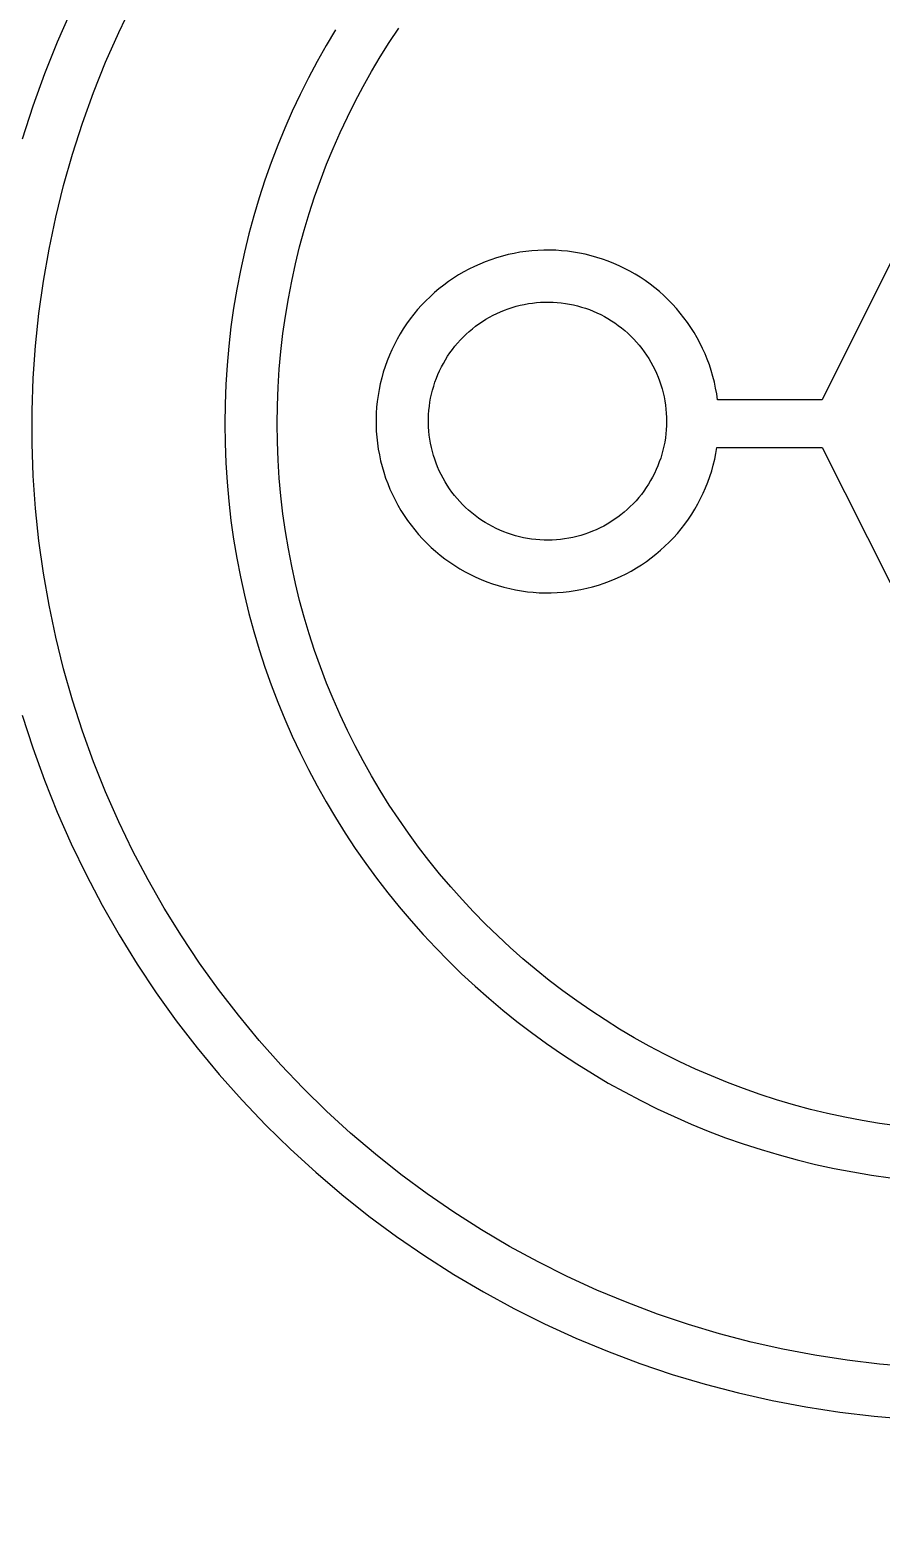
# Model space of a CAD drawing. Header units: inches. Extents: x -9 to 197, y 0 to 134.
# Drawn here: x 54.208 to 55.349, y 120.164 to 122.167 of the extents above; entities that cross this region are included whole.
import ezdxf

# ---------------------------------------------------------------- set-up
doc = ezdxf.new("R2010")
doc.units = ezdxf.units.IN
doc.layers.add('ZANO_R', color=7, linetype='Continuous', lineweight=0)
doc.layers.add('ZANO_W', color=1, linetype='Continuous', lineweight=0)
doc.styles.get("Standard").update_dxf_attribs({"font": 'arial.ttf'})
doc.dimstyles.new('amerykanie', dxfattribs={"dimtxt": 50, "dimasz": 50, "dimexe": 0.5, "dimexo": 0.5, "dimgap": 1, "dimtad": 1, "dimdec": 0, "dimzin": 0, "dimlunit": 5, "dimtxsty": 'Standard', "dimcen": 0.09, "dimclrd": 1, "dimclre": 1, "dimclrt": 1, "dimazin": 0, "dimtfac": 1, "dimtdec": 0, "dimtmove": 0, "dimatfit": 3, "dimfxl": 1, "dimtzin": 0, "dimarcsym": 1})

# ---------------------------------------------------------------- blocks, each defined once
blk = doc.blocks.new('*D398')
at = {"layer": 'ZANO_W', "color": 1, "lineweight": -2}
blk.add_arc((156.2448, 106.2917), 5.9376, 93.97094, 170.33898, dxfattribs=at)
at = {"layer": 'ZANO_W', "color": 1}
for points in [[(155.8311, 112.0484), (155.8361, 112.3817), (156.8335, 112.2001)], [(150.2253, 107.3022), (150.5574, 107.2741), (150.3072, 106.2917)]]:
    blk.add_solid(points, dxfattribs=at)
at = {"layer": 'ZANO_W', "color": 1, "insert": (151.3604, 111.687), "char_height": 1.625, "attachment_point": 5, "rotation": 42.155}
blk.add_mtext("95%%d41'", dxfattribs=at)

msp = doc.modelspace()

# ---------------------------------------------------------------- linework, layer by layer
at = {"layer": 'ZANO_R'}
for p, q in [((54.3271, 122.16367), (54.34611, 122.20305)), ((54.26308, 122.19312), (54.24447, 122.15088)), ((54.30947, 122.12366), (54.3271, 122.16367)), ((54.61785, 122.16729), (54.60526, 122.14608)), ((54.69015, 122.15041), (54.70278, 122.16954)), ((54.24447, 122.15088), (54.22732, 122.10802)), ((54.60526, 122.14608), (54.59317, 122.12456)), ((54.67796, 122.13097), (54.69015, 122.15041)), ((54.29323, 122.08305), (54.30947, 122.12366)), ((54.59317, 122.12456), (54.5816, 122.10271)), ((54.66623, 122.11122), (54.67796, 122.13097)), ((54.22732, 122.10802), (54.21167, 122.06459)), ((54.5816, 122.10271), (54.57054, 122.08056)), ((54.65498, 122.09117), (54.66623, 122.11122)), ((54.2784, 122.04191), (54.29323, 122.08305)), ((54.6442, 122.07083), (54.65498, 122.09117)), ((54.21167, 122.06459), (54.19753, 122.02065)), ((54.57054, 122.08056), (54.56001, 122.05811)), ((54.6339, 122.0502), (54.6442, 122.07083)), ((55.46891, 122.0681), (55.27098, 121.67055)), ((54.56001, 122.05811), (54.55001, 122.03537)), ((54.62409, 122.02929), (54.6339, 122.0502)), ((54.265, 122.00029), (54.2784, 122.04191)), ((54.55001, 122.03537), (54.54056, 122.01234)), ((54.61478, 122.00811), (54.62409, 122.02929)), ((54.54056, 122.01234), (54.53166, 121.98904)), ((54.60598, 121.98667), (54.61478, 122.00811)), ((54.25306, 121.95822), (54.265, 122.00029)), ((54.53166, 121.98904), (54.52332, 121.96548)), ((54.59769, 121.96497), (54.60598, 121.98667)), ((54.52332, 121.96548), (54.51554, 121.94165)), ((54.58992, 121.94302), (54.59769, 121.96497)), ((54.24257, 121.91577), (54.25306, 121.95822)), ((54.58267, 121.92083), (54.58992, 121.94302)), ((54.51554, 121.94165), (54.50834, 121.91758)), ((54.23356, 121.87298), (54.24257, 121.91577)), ((54.50834, 121.91758), (54.50173, 121.89326)), ((54.57597, 121.89841), (54.58267, 121.92083)), ((54.50173, 121.89326), (54.4957, 121.86871)), ((54.56981, 121.87576), (54.57597, 121.89841)), ((54.22604, 121.8299), (54.23356, 121.87298)), ((54.4957, 121.86871), (54.49028, 121.84393)), ((54.5642, 121.85289), (54.56981, 121.87576)), ((54.84186, 121.86343), (54.83415, 121.86118)), ((54.84965, 121.86541), (54.84186, 121.86343)), ((54.85749, 121.86712), (54.84965, 121.86541)), ((54.8654, 121.86855), (54.85749, 121.86712)), ((54.87334, 121.8697), (54.8654, 121.86855)), ((54.88133, 121.87058), (54.87334, 121.8697)), ((54.88934, 121.87117), (54.88133, 121.87058)), ((54.89736, 121.87149), (54.88934, 121.87117)), ((54.90539, 121.87153), (54.89736, 121.87149)), ((54.91342, 121.87128), (54.90539, 121.87153)), ((54.92143, 121.87076), (54.91342, 121.87128)), ((54.92942, 121.86995), (54.92143, 121.87076)), ((54.93738, 121.86887), (54.92942, 121.86995)), ((54.94529, 121.86751), (54.93738, 121.86887)), ((54.95316, 121.86588), (54.94529, 121.86751)), ((54.96096, 121.86397), (54.95316, 121.86588)), ((54.96869, 121.86179), (54.96096, 121.86397)), ((54.49028, 121.84393), (54.48546, 121.81893)), ((54.55914, 121.82982), (54.5642, 121.85289)), ((54.78996, 121.84219), (54.78303, 121.83814)), ((54.79704, 121.84599), (54.78996, 121.84219)), ((54.80424, 121.84955), (54.79704, 121.84599)), ((54.81156, 121.85285), (54.80424, 121.84955)), ((54.81899, 121.85589), (54.81156, 121.85285)), ((54.82653, 121.85867), (54.81899, 121.85589)), ((54.83415, 121.86118), (54.82653, 121.85867)), ((54.97634, 121.85935), (54.96869, 121.86179)), ((54.98389, 121.85664), (54.97634, 121.85935)), ((54.99135, 121.85366), (54.98389, 121.85664)), ((54.99871, 121.85043), (54.99135, 121.85366)), ((55.00594, 121.84694), (54.99871, 121.85043)), ((55.01305, 121.8432), (55.00594, 121.84694)), ((55.02002, 121.83922), (55.01305, 121.8432)), ((54.22, 121.78659), (54.22604, 121.8299)), ((54.55466, 121.80654), (54.55914, 121.82982)), ((54.76312, 121.82459), (54.75682, 121.81961)), ((54.7696, 121.82934), (54.76312, 121.82459)), ((54.77624, 121.83386), (54.7696, 121.82934)), ((54.78303, 121.83814), (54.77624, 121.83386)), ((55.02685, 121.83499), (55.02002, 121.83922)), ((55.03353, 121.83053), (55.02685, 121.83499)), ((55.04005, 121.82584), (55.03353, 121.83053)), ((55.0464, 121.82093), (55.04005, 121.82584)), ((54.48546, 121.81893), (54.48126, 121.79372)), ((54.55075, 121.78306), (54.55466, 121.80654)), ((54.73899, 121.80342), (54.73344, 121.79762)), ((54.74475, 121.80902), (54.73899, 121.80342)), ((54.75069, 121.81442), (54.74475, 121.80902)), ((54.75682, 121.81961), (54.75069, 121.81442)), ((55.05257, 121.81579), (55.0464, 121.82093)), ((55.05857, 121.81045), (55.05257, 121.81579)), ((55.06437, 121.8049), (55.05857, 121.81045)), ((55.06997, 121.79914), (55.06437, 121.8049)), ((54.21547, 121.74309), (54.22, 121.78659)), ((54.48126, 121.79372), (54.47768, 121.76831)), ((54.54741, 121.7594), (54.55075, 121.78306)), ((54.72296, 121.78545), (54.71805, 121.7791)), ((54.7281, 121.79162), (54.72296, 121.78545)), ((54.73344, 121.79762), (54.7281, 121.79162)), ((54.82459, 121.78153), (54.82948, 121.78414)), ((54.82948, 121.78414), (54.83446, 121.78659)), ((54.83446, 121.78659), (54.83952, 121.78886)), ((54.83952, 121.78886), (54.84465, 121.79096)), ((54.84465, 121.79096), (54.84986, 121.79287)), ((54.84986, 121.79287), (54.85513, 121.7946)), ((54.85513, 121.7946), (54.86045, 121.79615)), ((54.86045, 121.79615), (54.86583, 121.79752)), ((54.86583, 121.79752), (54.87125, 121.79869)), ((54.87125, 121.79869), (54.87671, 121.79968)), ((54.87671, 121.79968), (54.8822, 121.80048)), ((54.8822, 121.80048), (54.88771, 121.80108)), ((54.88771, 121.80108), (54.89324, 121.8015)), ((54.89324, 121.8015), (54.89878, 121.80172)), ((54.89878, 121.80172), (54.90433, 121.80175)), ((54.90433, 121.80175), (54.90987, 121.80159)), ((54.90987, 121.80159), (54.91541, 121.80123)), ((54.91541, 121.80123), (54.92093, 121.80069)), ((54.92093, 121.80069), (54.92642, 121.79995)), ((54.92642, 121.79995), (54.93189, 121.79902)), ((54.93189, 121.79902), (54.93732, 121.7979)), ((54.93732, 121.7979), (54.94271, 121.7966)), ((54.94271, 121.7966), (54.94806, 121.79511)), ((54.94806, 121.79511), (54.95334, 121.79343)), ((54.95334, 121.79343), (54.95857, 121.79157)), ((54.95857, 121.79157), (54.96373, 121.78953)), ((54.96373, 121.78953), (54.96881, 121.78732)), ((54.96881, 121.78732), (54.97382, 121.78492)), ((54.97382, 121.78492), (54.97873, 121.78236)), ((54.97873, 121.78236), (54.98356, 121.77963)), ((55.07537, 121.7932), (55.06997, 121.79914)), ((55.08056, 121.78707), (55.07537, 121.7932)), ((55.08554, 121.78077), (55.08056, 121.78707)), ((54.47768, 121.76831), (54.47474, 121.74271)), ((54.70889, 121.7659), (54.70467, 121.75907)), ((54.71335, 121.77258), (54.70889, 121.7659)), ((54.71805, 121.7791), (54.71335, 121.77258)), ((54.7933, 121.7587), (54.79742, 121.76242)), ((54.79742, 121.76242), (54.80166, 121.76599)), ((54.80166, 121.76599), (54.80602, 121.76941)), ((54.80602, 121.76941), (54.8105, 121.77268)), ((54.8105, 121.77268), (54.8151, 121.77579)), ((54.8151, 121.77579), (54.81979, 121.77874)), ((54.81979, 121.77874), (54.82459, 121.78153)), ((54.98356, 121.77963), (54.98829, 121.77673)), ((54.98829, 121.77673), (54.99291, 121.77367)), ((54.99291, 121.77367), (54.99743, 121.77045)), ((54.99743, 121.77045), (55.00183, 121.76707)), ((55.00183, 121.76707), (55.00611, 121.76354)), ((55.00611, 121.76354), (55.01027, 121.75987)), ((55.09029, 121.77429), (55.08554, 121.78077)), ((55.09481, 121.76765), (55.09029, 121.77429)), ((55.09909, 121.76086), (55.09481, 121.76765)), ((54.21245, 121.69947), (54.21547, 121.74309)), ((54.47474, 121.74271), (54.47243, 121.71692)), ((54.54467, 121.73555), (54.54741, 121.7594)), ((54.69695, 121.74499), (54.69346, 121.73776)), ((54.70068, 121.7521), (54.69695, 121.74499)), ((54.70467, 121.75907), (54.70068, 121.7521)), ((54.77478, 121.7381), (54.77819, 121.74247)), ((54.77819, 121.74247), (54.78176, 121.74673)), ((54.78176, 121.74673), (54.78547, 121.75085)), ((54.78547, 121.75085), (54.78931, 121.75484)), ((54.78931, 121.75484), (54.7933, 121.7587)), ((55.01027, 121.75987), (55.01429, 121.75606)), ((55.01429, 121.75606), (55.01819, 121.75211)), ((55.01819, 121.75211), (55.02194, 121.74802)), ((55.02194, 121.74802), (55.02555, 121.74381)), ((55.02555, 121.74381), (55.02901, 121.73948)), ((55.10314, 121.75393), (55.09909, 121.76086)), ((55.10694, 121.74685), (55.10314, 121.75393)), ((55.1105, 121.73965), (55.10694, 121.74685)), ((54.54253, 121.71153), (54.54467, 121.73555)), ((54.68725, 121.72295), (54.68454, 121.71539)), ((54.69023, 121.73041), (54.68725, 121.72295)), ((54.69346, 121.73776), (54.69023, 121.73041)), ((54.76271, 121.71951), (54.76548, 121.72431)), ((54.76548, 121.72431), (54.76842, 121.72902)), ((54.76842, 121.72902), (54.77152, 121.73362)), ((54.77152, 121.73362), (54.77478, 121.7381)), ((55.02901, 121.73948), (55.03232, 121.73502)), ((55.03232, 121.73502), (55.03547, 121.73046)), ((55.03547, 121.73046), (55.03846, 121.72579)), ((55.03846, 121.72579), (55.04128, 121.72102)), ((55.1138, 121.73233), (55.1105, 121.73965)), ((55.11684, 121.7249), (55.1138, 121.73233)), ((55.11962, 121.71736), (55.11684, 121.7249)), ((54.47243, 121.71692), (54.47078, 121.69095)), ((54.54098, 121.68735), (54.54253, 121.71153)), ((54.68209, 121.70774), (54.67991, 121.70001)), ((54.68454, 121.71539), (54.68209, 121.70774)), ((54.75332, 121.69943), (54.7554, 121.70457)), ((54.7554, 121.70457), (54.75766, 121.70963)), ((54.75766, 121.70963), (54.7601, 121.71462)), ((54.7601, 121.71462), (54.76271, 121.71951)), ((55.04128, 121.72102), (55.04394, 121.71615)), ((55.04394, 121.71615), (55.04643, 121.71119)), ((55.04643, 121.71119), (55.04875, 121.70615)), ((55.04875, 121.70615), (55.05089, 121.70103)), ((55.12214, 121.70974), (55.11962, 121.71736)), ((55.12439, 121.70203), (55.12214, 121.70974)), ((55.12636, 121.69425), (55.12439, 121.70203)), ((54.21094, 121.65577), (54.21245, 121.69947)), ((54.47078, 121.69095), (54.46978, 121.66481)), ((54.54005, 121.66301), (54.54098, 121.68735)), ((54.67637, 121.68435), (54.67501, 121.67643)), ((54.678, 121.69221), (54.67637, 121.68435)), ((54.67991, 121.70001), (54.678, 121.69221)), ((54.7468, 121.67824), (54.74815, 121.68362)), ((54.74815, 121.68362), (54.74969, 121.68895)), ((54.74969, 121.68895), (54.75142, 121.69422)), ((54.75142, 121.69422), (54.75332, 121.69943)), ((55.05089, 121.70103), (55.05285, 121.69585)), ((55.05285, 121.69585), (55.05463, 121.69059)), ((55.05463, 121.69059), (55.05622, 121.68528)), ((55.05622, 121.68528), (55.05763, 121.67992)), ((55.12807, 121.6864), (55.12636, 121.69425)), ((55.1295, 121.6785), (55.12807, 121.6864)), ((54.46978, 121.66481), (54.46944, 121.63851)), ((54.53974, 121.63851), (54.54005, 121.66301)), ((54.67393, 121.66848), (54.67313, 121.66049)), ((54.67501, 121.67643), (54.67393, 121.66848)), ((54.74388, 121.66187), (54.74466, 121.66736)), ((54.74466, 121.66736), (54.74564, 121.67282)), ((54.74564, 121.67282), (54.7468, 121.67824)), ((55.05763, 121.67992), (55.05885, 121.67451)), ((55.05885, 121.67451), (55.05989, 121.66906)), ((55.05989, 121.66906), (55.06073, 121.66358)), ((55.06073, 121.66358), (55.06139, 121.65807)), ((55.13065, 121.67055), (55.1295, 121.6785)), ((55.27098, 121.67055), (55.13065, 121.67055)), ((54.21094, 121.61204), (54.21094, 121.65577)), ((54.6726, 121.65247), (54.67236, 121.64444)), ((54.67236, 121.64444), (54.67239, 121.63641)), ((54.67313, 121.66049), (54.6726, 121.65247)), ((54.74265, 121.63973), (54.74267, 121.64528)), ((54.74267, 121.64528), (54.74288, 121.65082)), ((54.74288, 121.65082), (54.74328, 121.65635)), ((54.74328, 121.65635), (54.74388, 121.66187)), ((55.06139, 121.65807), (55.06185, 121.65254)), ((55.06185, 121.65254), (55.06212, 121.647)), ((55.06212, 121.647), (55.0622, 121.64146)), ((54.46944, 121.63851), (54.46978, 121.61221)), ((54.54005, 121.61402), (54.53974, 121.63851)), ((54.67239, 121.63641), (54.67271, 121.62839)), ((54.67271, 121.62839), (54.67331, 121.62038)), ((54.74282, 121.63419), (54.74265, 121.63973)), ((54.74319, 121.62865), (54.74282, 121.63419)), ((54.74375, 121.62313), (54.74319, 121.62865)), ((54.7445, 121.61764), (54.74375, 121.62313)), ((55.06128, 121.62485), (55.06059, 121.61935)), ((55.06178, 121.63037), (55.06128, 121.62485)), ((55.06208, 121.63591), (55.06178, 121.63037)), ((55.0622, 121.64146), (55.06208, 121.63591)), ((54.21245, 121.56833), (54.21094, 121.61204)), ((54.46978, 121.61221), (54.47078, 121.58608)), ((54.54098, 121.58968), (54.54005, 121.61402)), ((54.67331, 121.62038), (54.67418, 121.6124)), ((54.67418, 121.6124), (54.67534, 121.60445)), ((54.67534, 121.60445), (54.67677, 121.59655)), ((54.74544, 121.61217), (54.7445, 121.61764)), ((54.74657, 121.60674), (54.74544, 121.61217)), ((54.74789, 121.60135), (54.74657, 121.60674)), ((55.05738, 121.60303), (55.05593, 121.59767)), ((55.05864, 121.60843), (55.05738, 121.60303)), ((55.05971, 121.61387), (55.05864, 121.60843)), ((55.06059, 121.61935), (55.05971, 121.61387)), ((55.12846, 121.59856), (55.12982, 121.60648)), ((55.12982, 121.60648), (55.27107, 121.60648)), ((55.27107, 121.60648), (55.47054, 121.20979)), ((54.47078, 121.58608), (54.47243, 121.56011)), ((54.54253, 121.56549), (54.54098, 121.58968)), ((54.67677, 121.59655), (54.67847, 121.5887)), ((54.67847, 121.5887), (54.68045, 121.58092)), ((54.74939, 121.59602), (54.74789, 121.60135)), ((54.75108, 121.59073), (54.74939, 121.59602)), ((54.75295, 121.58551), (54.75108, 121.59073)), ((54.755, 121.58036), (54.75295, 121.58551)), ((55.0505, 121.58195), (55.04832, 121.57685)), ((55.05249, 121.58713), (55.0505, 121.58195)), ((55.0543, 121.59237), (55.05249, 121.58713)), ((55.05593, 121.59767), (55.0543, 121.59237)), ((55.12274, 121.57517), (55.12492, 121.5829)), ((55.12492, 121.5829), (55.12683, 121.5907)), ((55.12683, 121.5907), (55.12846, 121.59856)), ((54.21547, 121.52471), (54.21245, 121.56833)), ((54.54467, 121.54148), (54.54253, 121.56549)), ((54.68045, 121.58092), (54.6827, 121.57321)), ((54.6827, 121.57321), (54.68521, 121.56558)), ((54.68521, 121.56558), (54.68799, 121.55805)), ((54.75722, 121.57528), (54.755, 121.58036)), ((54.75963, 121.57028), (54.75722, 121.57528)), ((54.7622, 121.56537), (54.75963, 121.57028)), ((54.76494, 121.56055), (54.7622, 121.56537)), ((55.04076, 121.56203), (55.0379, 121.55728)), ((55.04345, 121.56688), (55.04076, 121.56203)), ((55.04597, 121.57182), (55.04345, 121.56688)), ((55.04832, 121.57685), (55.04597, 121.57182)), ((55.11758, 121.55996), (55.12029, 121.56752)), ((55.12029, 121.56752), (55.12274, 121.57517)), ((54.47243, 121.56011), (54.47474, 121.53432)), ((54.68799, 121.55805), (54.69103, 121.55061)), ((54.69103, 121.55061), (54.69433, 121.54329)), ((54.69433, 121.54329), (54.69789, 121.53609)), ((54.76785, 121.55582), (54.76494, 121.56055)), ((54.77092, 121.55121), (54.76785, 121.55582)), ((54.77415, 121.5467), (54.77092, 121.55121)), ((54.77754, 121.5423), (54.77415, 121.5467)), ((54.78107, 121.53803), (54.77754, 121.5423)), ((55.02837, 121.54366), (55.02488, 121.53934)), ((55.0317, 121.54809), (55.02837, 121.54366)), ((55.03488, 121.55263), (55.0317, 121.54809)), ((55.0379, 121.55728), (55.03488, 121.55263)), ((55.10788, 121.53792), (55.11137, 121.54515)), ((55.11137, 121.54515), (55.11461, 121.5525)), ((55.11461, 121.5525), (55.11758, 121.55996)), ((54.22, 121.48121), (54.21547, 121.52471)), ((54.47474, 121.53432), (54.47768, 121.50871)), ((54.54741, 121.51763), (54.54467, 121.54148)), ((54.69789, 121.53609), (54.70169, 121.52902)), ((54.70169, 121.52902), (54.70573, 121.52208)), ((54.70573, 121.52208), (54.71002, 121.51529)), ((54.78475, 121.53388), (54.78107, 121.53803)), ((54.78858, 121.52986), (54.78475, 121.53388)), ((54.79254, 121.52598), (54.78858, 121.52986)), ((54.79663, 121.52223), (54.79254, 121.52598)), ((54.80085, 121.51863), (54.79663, 121.52223)), ((55.00949, 121.52338), (55.00531, 121.51974)), ((55.01354, 121.52717), (55.00949, 121.52338)), ((55.01746, 121.5311), (55.01354, 121.52717)), ((55.02124, 121.53516), (55.01746, 121.5311)), ((55.02488, 121.53934), (55.02124, 121.53516)), ((55.09593, 121.51701), (55.10016, 121.52384)), ((55.10016, 121.52384), (55.10414, 121.53081)), ((55.10414, 121.53081), (55.10788, 121.53792)), ((54.47768, 121.50871), (54.48126, 121.4833)), ((54.55075, 121.49397), (54.54741, 121.51763)), ((54.71002, 121.51529), (54.71454, 121.50865)), ((54.71454, 121.50865), (54.71929, 121.50218)), ((54.71929, 121.50218), (54.72426, 121.49587)), ((54.80519, 121.51518), (54.80085, 121.51863)), ((54.80965, 121.51188), (54.80519, 121.51518)), ((54.81422, 121.50874), (54.80965, 121.51188)), ((54.8189, 121.50576), (54.81422, 121.50874)), ((54.82368, 121.50295), (54.8189, 121.50576)), ((54.82855, 121.5003), (54.82368, 121.50295)), ((54.98265, 121.5038), (54.97781, 121.5011)), ((54.9874, 121.50667), (54.98265, 121.5038)), ((54.99205, 121.5097), (54.9874, 121.50667)), ((54.99658, 121.51289), (54.99205, 121.5097)), ((55.00101, 121.51624), (54.99658, 121.51289)), ((55.00531, 121.51974), (55.00101, 121.51624)), ((55.08187, 121.49746), (55.08678, 121.50381)), ((55.08678, 121.50381), (55.09147, 121.51033)), ((55.09147, 121.51033), (55.09593, 121.51701)), ((54.48126, 121.4833), (54.48546, 121.4581)), ((54.55466, 121.47049), (54.55075, 121.49397)), ((54.72426, 121.49587), (54.72945, 121.48974)), ((54.72945, 121.48974), (54.73485, 121.4838)), ((54.73485, 121.4838), (54.74046, 121.47805)), ((54.83351, 121.49782), (54.82855, 121.5003)), ((54.83856, 121.49551), (54.83351, 121.49782)), ((54.84368, 121.49339), (54.83856, 121.49551)), ((54.84887, 121.49144), (54.84368, 121.49339)), ((54.85413, 121.48967), (54.84887, 121.49144)), ((54.85944, 121.48808), (54.85413, 121.48967)), ((54.86481, 121.48669), (54.85944, 121.48808)), ((54.87022, 121.48547), (54.86481, 121.48669)), ((54.87567, 121.48445), (54.87022, 121.48547)), ((54.88116, 121.48362), (54.87567, 121.48445)), ((54.88667, 121.48298), (54.88116, 121.48362)), ((54.89219, 121.48252), (54.88667, 121.48298)), ((54.89773, 121.48227), (54.89219, 121.48252)), ((54.90328, 121.4822), (54.89773, 121.48227)), ((54.90882, 121.48233), (54.90328, 121.4822)), ((54.91436, 121.48264), (54.90882, 121.48233)), ((54.91988, 121.48315), (54.91436, 121.48264)), ((54.92539, 121.48386), (54.91988, 121.48315)), ((54.93086, 121.48475), (54.92539, 121.48386)), ((54.9363, 121.48583), (54.93086, 121.48475)), ((54.9417, 121.4871), (54.9363, 121.48583)), ((54.94705, 121.48856), (54.9417, 121.4871)), ((54.95235, 121.4902), (54.94705, 121.48856)), ((54.95759, 121.49202), (54.95235, 121.4902)), ((54.96276, 121.49403), (54.95759, 121.49202)), ((54.96786, 121.49621), (54.96276, 121.49403)), ((54.97288, 121.49857), (54.96786, 121.49621)), ((54.97781, 121.5011), (54.97288, 121.49857)), ((55.06583, 121.4795), (55.07138, 121.4853)), ((55.07138, 121.4853), (55.07673, 121.49129)), ((55.07673, 121.49129), (55.08187, 121.49746)), ((54.22604, 121.4379), (54.22, 121.48121)), ((54.55914, 121.44721), (54.55466, 121.47049)), ((54.74046, 121.47805), (54.74626, 121.47249)), ((54.74626, 121.47249), (54.75225, 121.46715)), ((54.75225, 121.46715), (54.75843, 121.46201)), ((54.75843, 121.46201), (54.76478, 121.4571)), ((55.0417, 121.45833), (55.04801, 121.4633)), ((55.04801, 121.4633), (55.05414, 121.46849)), ((55.05414, 121.46849), (55.06008, 121.47389)), ((55.06008, 121.47389), (55.06583, 121.4795)), ((54.48546, 121.4581), (54.49028, 121.4331)), ((54.5642, 121.42413), (54.55914, 121.44721)), ((54.76478, 121.4571), (54.77129, 121.4524)), ((54.77129, 121.4524), (54.77797, 121.44794)), ((54.77797, 121.44794), (54.7848, 121.44372)), ((54.7848, 121.44372), (54.79177, 121.43973)), ((55.01486, 121.44073), (55.02179, 121.44478)), ((55.02179, 121.44478), (55.02859, 121.44906)), ((55.02859, 121.44906), (55.03522, 121.45358)), ((55.03522, 121.45358), (55.0417, 121.45833)), ((54.23356, 121.39483), (54.22604, 121.4379)), ((54.49028, 121.4331), (54.4957, 121.40832)), ((54.56981, 121.40127), (54.5642, 121.42413)), ((54.79177, 121.43973), (54.79888, 121.436)), ((54.79888, 121.436), (54.80612, 121.43251)), ((54.80612, 121.43251), (54.81347, 121.42927)), ((54.81347, 121.42927), (54.82093, 121.4263)), ((54.82093, 121.4263), (54.82848, 121.42359)), ((54.82848, 121.42359), (54.83613, 121.42114)), ((54.96296, 121.41949), (54.97067, 121.42174)), ((54.97067, 121.42174), (54.97829, 121.42425)), ((54.97829, 121.42425), (54.98583, 121.42703)), ((54.98583, 121.42703), (54.99326, 121.43008)), ((54.99326, 121.43008), (55.00058, 121.43337)), ((55.00058, 121.43337), (55.00778, 121.43693)), ((55.00778, 121.43693), (55.01486, 121.44073)), ((54.4957, 121.40832), (54.50173, 121.38377)), ((54.83613, 121.42114), (54.84386, 121.41896)), ((54.84386, 121.41896), (54.85166, 121.41705)), ((54.85166, 121.41705), (54.85953, 121.41542)), ((54.85953, 121.41542), (54.86744, 121.41406)), ((54.86744, 121.41406), (54.8754, 121.41298)), ((54.8754, 121.41298), (54.88339, 121.41217)), ((54.88339, 121.41217), (54.8914, 121.41165)), ((54.8914, 121.41165), (54.89943, 121.4114)), ((54.89943, 121.4114), (54.90746, 121.41144)), ((54.90746, 121.41144), (54.91548, 121.41175)), ((54.91548, 121.41175), (54.92349, 121.41235)), ((54.92349, 121.41235), (54.93148, 121.41323)), ((54.93148, 121.41323), (54.93942, 121.41438)), ((54.93942, 121.41438), (54.94733, 121.41581)), ((54.94733, 121.41581), (54.95517, 121.41751)), ((54.95517, 121.41751), (54.96296, 121.41949)), ((54.24257, 121.35203), (54.23356, 121.39483)), ((54.50173, 121.38377), (54.50834, 121.35945)), ((54.57597, 121.37862), (54.56981, 121.40127)), ((54.58267, 121.3562), (54.57597, 121.37862)), ((54.25306, 121.30958), (54.24257, 121.35203)), ((54.50834, 121.35945), (54.51554, 121.33537)), ((54.58992, 121.33401), (54.58267, 121.3562)), ((54.51554, 121.33537), (54.52332, 121.31155)), ((54.59769, 121.31206), (54.58992, 121.33401)), ((54.265, 121.26751), (54.25306, 121.30958)), ((54.52332, 121.31155), (54.53166, 121.28798)), ((54.60598, 121.29036), (54.59769, 121.31206)), ((54.53166, 121.28798), (54.54056, 121.26468)), ((54.61478, 121.26892), (54.60598, 121.29036)), ((54.2784, 121.22589), (54.265, 121.26751)), ((54.54056, 121.26468), (54.55001, 121.24166)), ((54.62409, 121.24774), (54.61478, 121.26892)), ((54.19753, 121.24715), (54.21167, 121.20321)), ((54.55001, 121.24166), (54.56001, 121.21892)), ((54.6339, 121.22683), (54.62409, 121.24774)), ((54.29323, 121.18475), (54.2784, 121.22589)), ((54.6442, 121.2062), (54.6339, 121.22683)), ((54.21167, 121.20321), (54.22732, 121.15978)), ((54.56001, 121.21892), (54.57054, 121.19647)), ((54.65498, 121.18585), (54.6442, 121.2062)), ((54.30947, 121.14415), (54.29323, 121.18475)), ((54.57054, 121.19647), (54.5816, 121.17431)), ((54.66623, 121.1658), (54.65498, 121.18585)), ((54.5816, 121.17431), (54.59317, 121.15247)), ((54.67796, 121.14605), (54.66623, 121.1658)), ((54.22732, 121.15978), (54.24447, 121.11693)), ((54.3271, 121.10413), (54.30947, 121.14415)), ((54.59317, 121.15247), (54.60526, 121.13094)), ((54.69015, 121.12661), (54.67796, 121.14605)), ((54.60526, 121.13094), (54.61785, 121.10974)), ((54.70278, 121.10749), (54.69015, 121.12661)), ((54.24447, 121.11693), (54.26308, 121.07469)), ((54.34611, 121.06475), (54.3271, 121.10413)), ((54.61785, 121.10974), (54.63094, 121.08886)), ((54.71587, 121.08869), (54.70278, 121.10749)), ((54.63094, 121.08886), (54.64451, 121.06833)), ((54.72939, 121.07022), (54.71587, 121.08869)), ((54.26308, 121.07469), (54.28315, 121.03311)), ((54.36647, 121.02605), (54.34611, 121.06475)), ((54.64451, 121.06833), (54.65855, 121.04814)), ((54.74334, 121.05208), (54.72939, 121.07022)), ((54.65855, 121.04814), (54.67307, 121.02831)), ((54.75772, 121.0343), (54.74334, 121.05208)), ((54.28315, 121.03311), (54.30464, 120.99226)), ((54.38815, 120.98807), (54.36647, 121.02605)), ((54.67307, 121.02831), (54.68805, 121.00884)), ((54.77251, 121.01687), (54.75772, 121.0343)), ((54.68805, 121.00884), (54.70349, 120.98974)), ((54.78771, 120.9998), (54.77251, 121.01687)), ((54.30464, 120.99226), (54.32753, 120.95218)), ((54.41114, 120.95087), (54.38815, 120.98807)), ((54.70349, 120.98974), (54.71937, 120.97102)), ((54.8033, 120.9831), (54.78771, 120.9998)), ((54.81929, 120.96677), (54.8033, 120.9831)), ((54.71937, 120.97102), (54.73569, 120.9527)), ((54.83567, 120.95083), (54.81929, 120.96677)), ((54.32753, 120.95218), (54.35179, 120.91291)), ((54.4354, 120.91449), (54.41114, 120.95087)), ((54.73569, 120.9527), (54.75243, 120.93476)), ((54.85242, 120.93528), (54.83567, 120.95083)), ((54.75243, 120.93476), (54.7696, 120.91724)), ((54.86954, 120.92013), (54.85242, 120.93528)), ((54.35179, 120.91291), (54.3774, 120.8745)), ((54.4609, 120.87896), (54.4354, 120.91449)), ((54.7696, 120.91724), (54.78719, 120.90012)), ((54.88703, 120.90539), (54.86954, 120.92013)), ((54.90487, 120.89105), (54.88703, 120.90539)), ((54.78719, 120.90012), (54.80517, 120.88342)), ((54.80517, 120.88342), (54.82356, 120.86715)), ((54.92306, 120.87715), (54.90487, 120.89105)), ((54.3774, 120.8745), (54.40432, 120.837)), ((54.48761, 120.84434), (54.4609, 120.87896)), ((54.82356, 120.86715), (54.84233, 120.85132)), ((54.94158, 120.86367), (54.92306, 120.87715)), ((54.96044, 120.85062), (54.94158, 120.86367)), ((54.51551, 120.81067), (54.48761, 120.84434)), ((54.84233, 120.85132), (54.86149, 120.83594)), ((54.97963, 120.83802), (54.96044, 120.85062)), ((54.40432, 120.837), (54.43252, 120.80046)), ((54.86149, 120.83594), (54.88102, 120.821)), ((54.88102, 120.821), (54.90091, 120.80653)), ((54.99913, 120.82587), (54.97963, 120.83802)), ((55.01894, 120.81418), (54.99913, 120.82587)), ((54.43252, 120.80046), (54.46196, 120.76491)), ((54.54456, 120.77798), (54.51551, 120.81067)), ((54.90091, 120.80653), (54.92116, 120.79252)), ((55.03905, 120.80296), (55.01894, 120.81418)), ((55.05946, 120.79221), (55.03905, 120.80296)), ((54.92116, 120.79252), (54.94176, 120.77899)), ((55.08015, 120.78195), (55.05946, 120.79221)), ((55.10113, 120.77217), (55.08015, 120.78195)), ((54.46196, 120.76491), (54.49262, 120.73041)), ((54.57471, 120.74631), (54.54456, 120.77798)), ((54.94176, 120.77899), (54.9627, 120.76595)), ((54.9627, 120.76595), (54.98397, 120.7534)), ((55.12237, 120.76289), (55.10113, 120.77217)), ((55.14388, 120.75411), (55.12237, 120.76289)), ((54.60595, 120.71571), (54.57471, 120.74631)), ((54.98397, 120.7534), (55.00557, 120.74135)), ((55.00557, 120.74135), (55.02748, 120.72981)), ((55.16565, 120.74585), (55.14388, 120.75411)), ((55.18766, 120.7381), (55.16565, 120.74585)), ((54.49262, 120.73041), (54.52446, 120.69698)), ((55.02748, 120.72981), (55.0497, 120.71879)), ((55.20992, 120.73088), (55.18766, 120.7381)), ((55.23241, 120.7242), (55.20992, 120.73088)), ((55.25513, 120.71805), (55.23241, 120.7242)), ((54.63822, 120.6862), (54.60595, 120.71571)), ((55.0497, 120.71879), (55.07222, 120.70829)), ((55.07222, 120.70829), (55.09503, 120.69832)), ((55.27807, 120.71246), (55.25513, 120.71805)), ((55.30122, 120.70742), (55.27807, 120.71246)), ((55.32457, 120.70295), (55.30122, 120.70742)), ((55.34812, 120.69905), (55.32457, 120.70295)), ((54.52446, 120.69698), (54.55743, 120.66467)), ((54.6715, 120.65783), (54.63822, 120.6862)), ((55.09503, 120.69832), (55.11813, 120.6889)), ((55.11813, 120.6889), (55.1415, 120.68002)), ((55.37186, 120.69573), (55.34812, 120.69905)), ((54.55743, 120.66467), (54.5915, 120.63353)), ((55.1415, 120.68002), (55.16514, 120.67171)), ((55.16514, 120.67171), (55.18904, 120.66396)), ((55.18904, 120.66396), (55.21319, 120.65678)), ((54.70574, 120.63062), (54.6715, 120.65783)), ((55.21319, 120.65678), (55.23758, 120.65018)), ((55.23758, 120.65018), (55.26221, 120.64418)), ((55.26221, 120.64418), (55.28706, 120.63877)), ((54.5915, 120.63353), (54.62662, 120.60358)), ((54.74089, 120.60462), (54.70574, 120.63062)), ((55.28706, 120.63877), (55.31214, 120.63397)), ((55.31214, 120.63397), (55.33742, 120.62978)), ((55.33742, 120.62978), (55.36291, 120.62621)), ((54.62662, 120.60358), (54.66276, 120.57486)), ((54.77693, 120.57985), (54.74089, 120.60462)), ((54.66276, 120.57486), (54.69987, 120.54741)), ((54.8138, 120.55634), (54.77693, 120.57985)), ((54.69987, 120.54741), (54.73791, 120.52126)), ((54.85146, 120.53411), (54.8138, 120.55634)), ((54.73791, 120.52126), (54.77683, 120.49644)), ((54.88987, 120.51321), (54.85146, 120.53411)), ((54.92898, 120.49364), (54.88987, 120.51321)), ((54.77683, 120.49644), (54.81659, 120.47299)), ((54.96874, 120.47544), (54.92898, 120.49364)), ((54.81659, 120.47299), (54.85713, 120.45092)), ((55.00911, 120.45862), (54.96874, 120.47544)), ((54.85713, 120.45092), (54.89841, 120.43026)), ((55.05003, 120.44321), (55.00911, 120.45862)), ((55.09146, 120.42923), (55.05003, 120.44321)), ((54.89841, 120.43026), (54.94038, 120.41105)), ((55.13336, 120.41668), (55.09146, 120.42923)), ((54.94038, 120.41105), (54.98299, 120.3933)), ((55.17566, 120.4056), (55.13336, 120.41668)), ((55.21831, 120.39598), (55.17566, 120.4056)), ((54.98299, 120.3933), (55.02619, 120.37703)), ((55.26128, 120.38784), (55.21831, 120.39598)), ((55.3045, 120.3812), (55.26128, 120.38784)), ((55.34793, 120.37605), (55.3045, 120.3812)), ((55.02619, 120.37703), (55.06993, 120.36227)), ((55.06993, 120.36227), (55.11415, 120.34903)), ((55.39151, 120.37241), (55.34793, 120.37605)), ((55.11415, 120.34903), (55.1588, 120.33733)), ((55.1588, 120.33733), (55.20383, 120.32718)), ((55.20383, 120.32718), (55.24918, 120.31859)), ((55.24918, 120.31859), (55.29481, 120.31157)), ((55.29481, 120.31157), (55.34065, 120.30614)), ((55.34065, 120.30614), (55.38665, 120.30229))]:
    msp.add_line(p, q, dxfattribs=at)

# ---------------------------------------------------------------- dimensions: what is measured, and where the dimension line sits
at = {"layer": 'ZANO_W'}
dim = msp.add_angular_dim_2l(base=(153.62268, 111.61897), line1=((-1.70141, 106.29167), (190.28727, 106.29167)), line2=((156.24739, 106.31761), (157.97255, 123.63182)), dimstyle='amerykanie', override={"dimtxt": 1.625, "dimasz": 1, "dimgap": 0.5, "dimdec": 4, "dimaunit": 1, "dimadec": 1, "dimtdec": 4, "dimtmove": 1, "dimfrac": 2}, dxfattribs=at)
dim.commit()
dim.dimension.update_dxf_attribs({"geometry": '*D398', "text_midpoint": (151.36035, 111.68698)})

doc.saveas('drawing.dxf')
